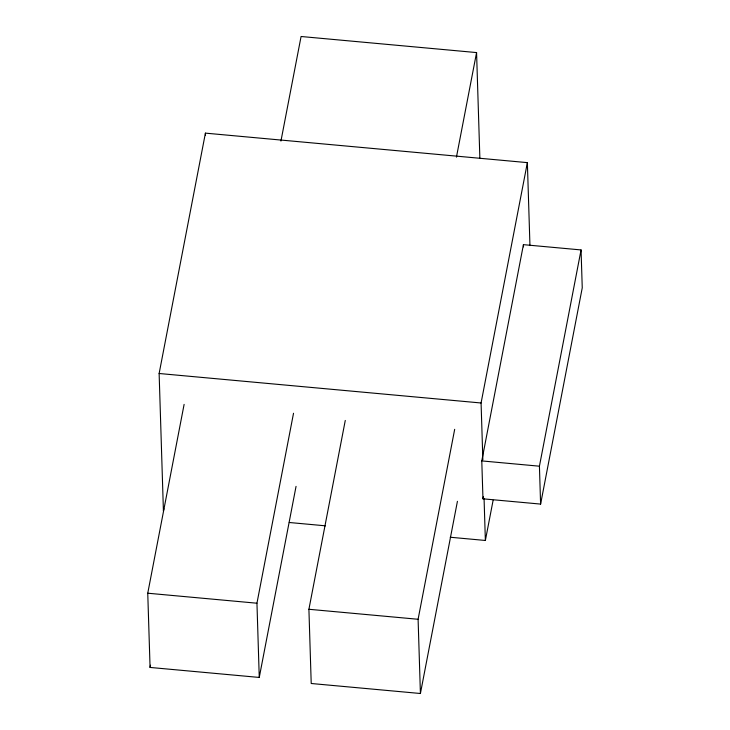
<?xml version="1.0" encoding="UTF-8"?>
<svg xmlns="http://www.w3.org/2000/svg" width="730" height="730" viewBox="0 0 730 730"><rect width="100%" height="100%" fill="white"/><g stroke="black" fill="none" stroke-linecap="round" stroke-linejoin="round"><path stroke-width="1.09" d="M163.849 508.737L163.42 510.973L159.131 373.495L205.413 133.134L527.37 162.626L529.953 245.572M296.051 486.372L259.26 677.44L150.07 667.439L147.752 593.216L184.115 404.384M150.07 667.439L150.499 665.203M280.94 141.063L301.079 36.5L476.571 52.578L479.865 158.227M259.26 677.44L256.951 603.217L293.524 413.262M457.427 501.318L420.416 693.5L311.217 683.499L308.909 609.276L345.272 420.443M456.442 157.132L476.571 52.578M420.416 693.5L418.098 619.277L454.68 429.331M482.858 459.8L481.079 402.987L527.37 162.626M481.782 460.913L523.428 244.66L581.062 249.934L582.248 287.839L540.601 504.092L482.968 498.818L481.782 460.913L539.424 466.196L540.601 504.092M482.968 498.818L483.397 496.592M450.227 537.243L485.368 540.465L493.124 500.223M539.424 466.196L581.062 249.934M159.131 373.495L481.079 402.987M289.253 522.498L325.525 525.828M147.752 593.216L256.951 603.217M308.909 609.276L418.098 619.277M523.428 244.66L523.501 246.886M484.063 498.426L485.368 540.465M205.413 133.134L205.486 135.406"/></g></svg>
